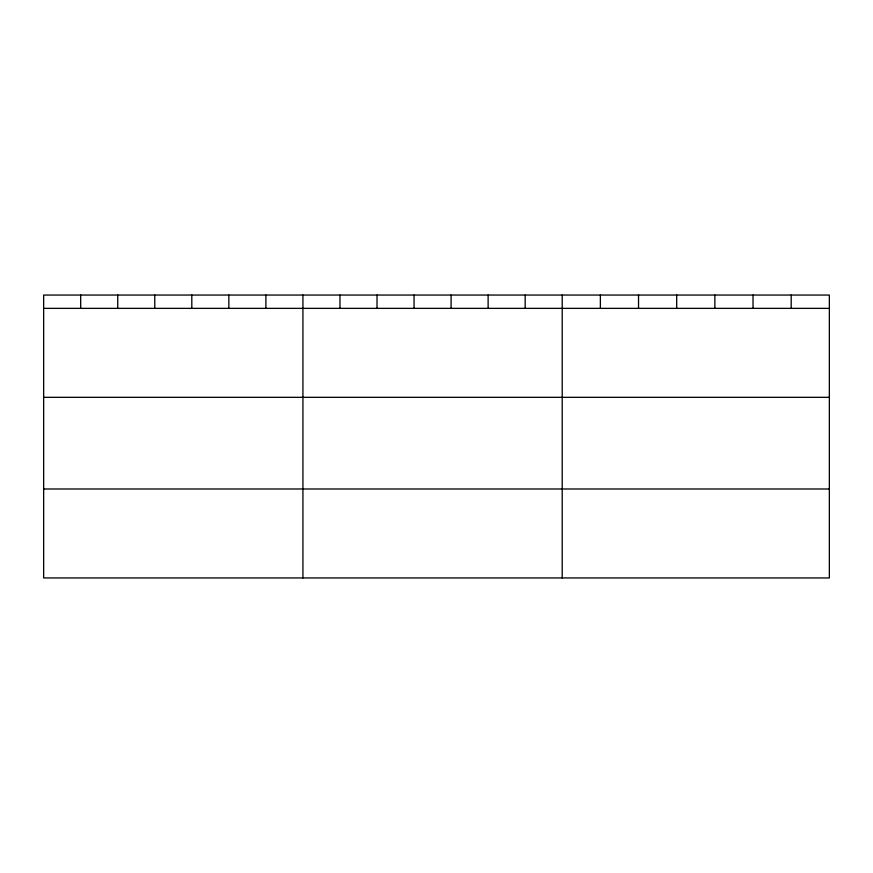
<?xml version="1.0" encoding="UTF-8"?>
<svg xmlns="http://www.w3.org/2000/svg" width="873" height="873" viewBox="0 0 873 873"><rect width="100%" height="100%" fill="white"/><g stroke="black" fill="none" stroke-linecap="round" stroke-linejoin="round"><path stroke-width="1.31" d="M829.35 308.365L829.35 577.948L43.65 577.948L43.65 295.052L829.35 295.052L829.35 308.365L43.65 308.365M43.65 397.324L829.35 397.324M43.65 488.989L829.35 488.989M791.189 295.052L791.189 308.365M753.028 295.052L753.028 308.365M714.867 295.052L714.867 308.365M676.695 295.052L676.695 308.365M638.534 295.052L638.534 308.365M600.373 295.052L600.373 308.365M562.212 295.052L562.212 577.948M525.175 295.052L525.175 308.365M488.127 295.052L488.127 308.365M451.09 295.052L451.09 308.365M414.053 295.052L414.053 308.365M377.016 295.052L377.016 308.365M339.968 295.052L339.968 308.365M302.931 295.052L302.931 577.948M265.894 295.052L265.894 308.365M228.846 295.052L228.846 308.365M191.809 295.052L191.809 308.365M154.772 295.052L154.772 308.365M117.735 295.052L117.735 308.365M80.687 295.052L80.687 308.365"/></g></svg>
